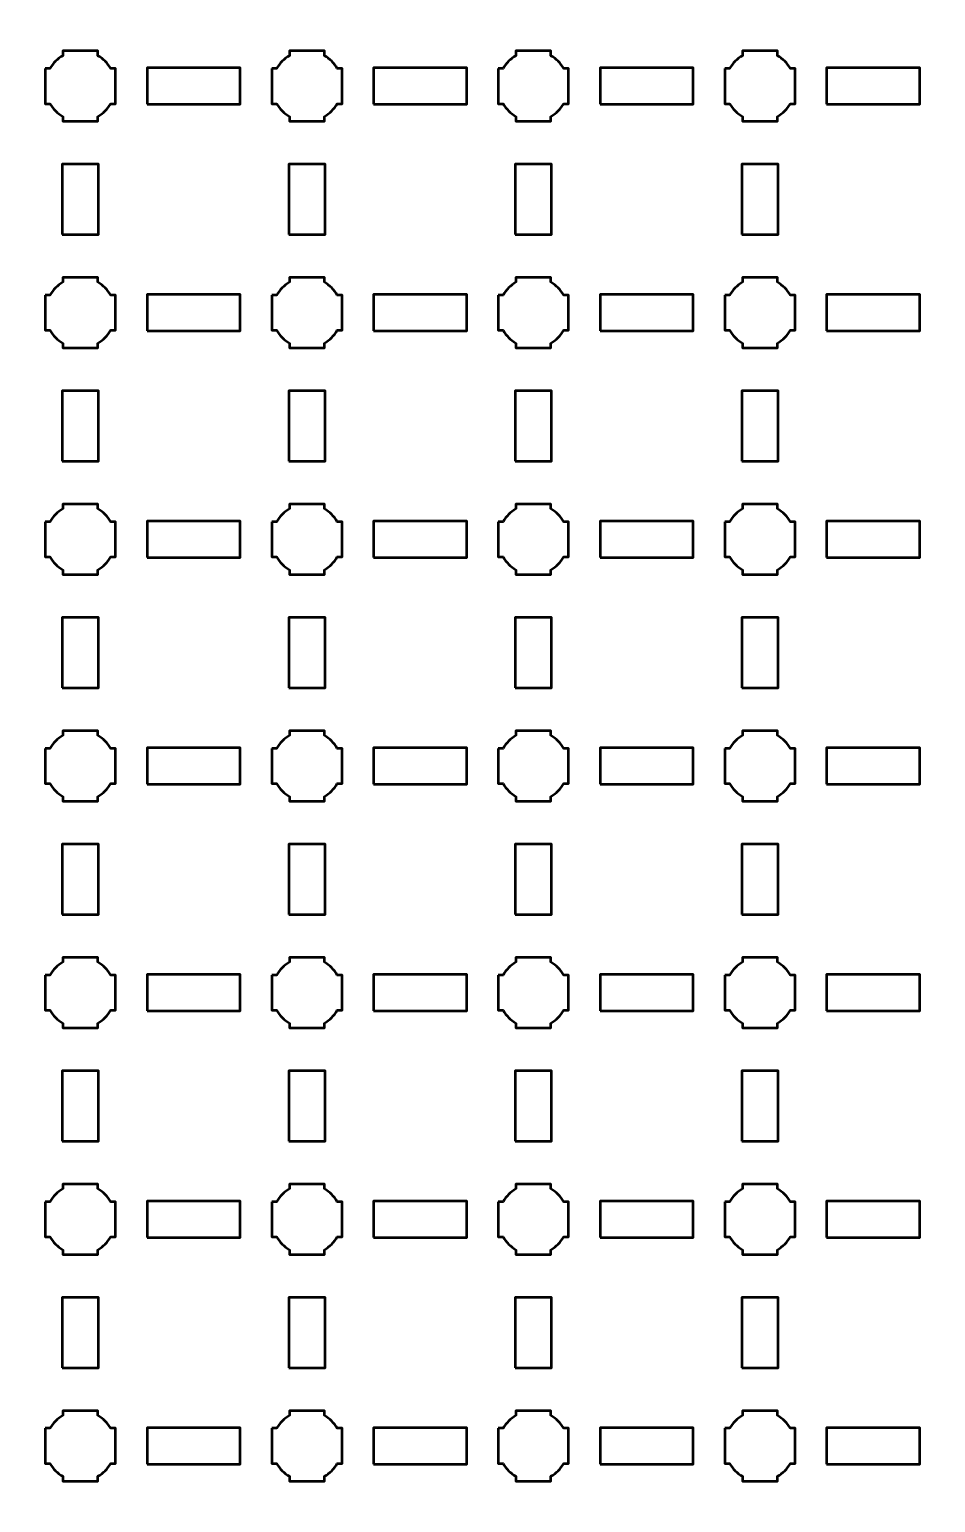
# Model space of a CAD drawing. Header units: centimetres. Extents: x -40.1 to 19.1, y -39.5 to 9.8.
# Drawn here: x -3.95 to 4.05, y -15.35 to -2.35 of the extents above; entities that cross this region are included whole.
import ezdxf

# ---------------------------------------------------------------- set-up
doc = ezdxf.new("R2010")
doc.units = ezdxf.units.CM
doc.header["$MEASUREMENT"] = 0
doc.layers.add('Layer 1', color=7, linetype='Continuous')

msp = doc.modelspace()

# ---------------------------------------------------------------- linework, layer by layer
at = {"layer": 'Layer 1', "color": 250, "lineweight": 53}
for points in [[(-2.91094, -3.01), (-2.08906, -3.01), (-2.08906, -2.69), (-2.91094, -2.69), (-2.91094, -3.01)], [(-0.91094, -3.01), (-0.08906, -3.01), (-0.08906, -2.69), (-0.91094, -2.69), (-0.91094, -3.01)], [(1.08906, -3.01), (1.91094, -3.01), (1.91094, -2.69), (1.08906, -2.69), (1.08906, -3.01)], [(3.08906, -3.01), (3.91094, -3.01), (3.91094, -2.69), (3.08906, -2.69), (3.08906, -3.01)], [(-3.66, -4.16), (-3.34, -4.16), (-3.34, -3.54), (-3.66, -3.54), (-3.66, -4.16)], [(-1.66, -4.16), (-1.34, -4.16), (-1.34, -3.54), (-1.66, -3.54), (-1.66, -4.16)], [(0.34, -4.16), (0.66, -4.16), (0.66, -3.54), (0.34, -3.54), (0.34, -4.16)], [(2.34, -4.16), (2.66, -4.16), (2.66, -3.54), (2.34, -3.54), (2.34, -4.16)], [(-2.91094, -5.01), (-2.08906, -5.01), (-2.08906, -4.69), (-2.91094, -4.69), (-2.91094, -5.01)], [(-0.91094, -5.01), (-0.08906, -5.01), (-0.08906, -4.69), (-0.91094, -4.69), (-0.91094, -5.01)], [(1.08906, -5.01), (1.91094, -5.01), (1.91094, -4.69), (1.08906, -4.69), (1.08906, -5.01)], [(3.08906, -5.01), (3.91094, -5.01), (3.91094, -4.69), (3.08906, -4.69), (3.08906, -5.01)], [(-3.66, -6.16), (-3.34, -6.16), (-3.34, -5.54), (-3.66, -5.54), (-3.66, -6.16)], [(-1.66, -6.16), (-1.34, -6.16), (-1.34, -5.54), (-1.66, -5.54), (-1.66, -6.16)], [(0.34, -6.16), (0.66, -6.16), (0.66, -5.54), (0.34, -5.54), (0.34, -6.16)], [(2.34, -6.16), (2.66, -6.16), (2.66, -5.54), (2.34, -5.54), (2.34, -6.16)], [(-2.91094, -7.01), (-2.08906, -7.01), (-2.08906, -6.69), (-2.91094, -6.69), (-2.91094, -7.01)], [(-0.91094, -7.01), (-0.08906, -7.01), (-0.08906, -6.69), (-0.91094, -6.69), (-0.91094, -7.01)], [(1.08906, -7.01), (1.91094, -7.01), (1.91094, -6.69), (1.08906, -6.69), (1.08906, -7.01)], [(3.08906, -7.01), (3.91094, -7.01), (3.91094, -6.69), (3.08906, -6.69), (3.08906, -7.01)], [(-3.66, -8.16), (-3.34, -8.16), (-3.34, -7.54), (-3.66, -7.54), (-3.66, -8.16)], [(-1.66, -8.16), (-1.34, -8.16), (-1.34, -7.54), (-1.66, -7.54), (-1.66, -8.16)], [(0.34, -8.16), (0.66, -8.16), (0.66, -7.54), (0.34, -7.54), (0.34, -8.16)], [(2.34, -8.16), (2.66, -8.16), (2.66, -7.54), (2.34, -7.54), (2.34, -8.16)], [(-2.91094, -9.01), (-2.08906, -9.01), (-2.08906, -8.69), (-2.91094, -8.69), (-2.91094, -9.01)], [(-0.91094, -9.01), (-0.08906, -9.01), (-0.08906, -8.69), (-0.91094, -8.69), (-0.91094, -9.01)], [(1.08906, -9.01), (1.91094, -9.01), (1.91094, -8.69), (1.08906, -8.69), (1.08906, -9.01)], [(3.08906, -9.01), (3.91094, -9.01), (3.91094, -8.69), (3.08906, -8.69), (3.08906, -9.01)], [(-3.66, -10.16), (-3.34, -10.16), (-3.34, -9.54), (-3.66, -9.54), (-3.66, -10.16)], [(-1.66, -10.16), (-1.34, -10.16), (-1.34, -9.54), (-1.66, -9.54), (-1.66, -10.16)], [(0.34, -10.16), (0.66, -10.16), (0.66, -9.54), (0.34, -9.54), (0.34, -10.16)], [(2.34, -10.16), (2.66, -10.16), (2.66, -9.54), (2.34, -9.54), (2.34, -10.16)], [(-2.91094, -11.01), (-2.08906, -11.01), (-2.08906, -10.69), (-2.91094, -10.69), (-2.91094, -11.01)], [(-0.91094, -11.01), (-0.08906, -11.01), (-0.08906, -10.69), (-0.91094, -10.69), (-0.91094, -11.01)], [(1.08906, -11.01), (1.91094, -11.01), (1.91094, -10.69), (1.08906, -10.69), (1.08906, -11.01)], [(3.08906, -11.01), (3.91094, -11.01), (3.91094, -10.69), (3.08906, -10.69), (3.08906, -11.01)], [(-3.66, -12.16), (-3.34, -12.16), (-3.34, -11.54), (-3.66, -11.54), (-3.66, -12.16)], [(-1.66, -12.16), (-1.34, -12.16), (-1.34, -11.54), (-1.66, -11.54), (-1.66, -12.16)], [(0.34, -12.16), (0.66, -12.16), (0.66, -11.54), (0.34, -11.54), (0.34, -12.16)], [(2.34, -12.16), (2.66, -12.16), (2.66, -11.54), (2.34, -11.54), (2.34, -12.16)], [(-2.91094, -13.01), (-2.08906, -13.01), (-2.08906, -12.69), (-2.91094, -12.69), (-2.91094, -13.01)], [(-0.91094, -13.01), (-0.08906, -13.01), (-0.08906, -12.69), (-0.91094, -12.69), (-0.91094, -13.01)], [(1.08906, -13.01), (1.91094, -13.01), (1.91094, -12.69), (1.08906, -12.69), (1.08906, -13.01)], [(3.08906, -13.01), (3.91094, -13.01), (3.91094, -12.69), (3.08906, -12.69), (3.08906, -13.01)], [(-3.66, -14.16), (-3.34, -14.16), (-3.34, -13.54), (-3.66, -13.54), (-3.66, -14.16)], [(-1.66, -14.16), (-1.34, -14.16), (-1.34, -13.54), (-1.66, -13.54), (-1.66, -14.16)], [(0.34, -14.16), (0.66, -14.16), (0.66, -13.54), (0.34, -13.54), (0.34, -14.16)], [(2.34, -14.16), (2.66, -14.16), (2.66, -13.54), (2.34, -13.54), (2.34, -14.16)], [(-2.91094, -15.01), (-2.08906, -15.01), (-2.08906, -14.69), (-2.91094, -14.69), (-2.91094, -15.01)], [(-0.91094, -15.01), (-0.08906, -15.01), (-0.08906, -14.69), (-0.91094, -14.69), (-0.91094, -15.01)], [(1.08906, -15.01), (1.91094, -15.01), (1.91094, -14.69), (1.08906, -14.69), (1.08906, -15.01)], [(3.08906, -15.01), (3.91094, -15.01), (3.91094, -14.69), (3.08906, -14.69), (3.08906, -15.01)]]:
    msp.add_lwpolyline(points, close=True, dxfattribs=at)
msp.add_open_spline([(-40.15, -39), (-40.15, -39), (-40.15, 9.3), (-40.15, 9.3), (-40.15, 9.3), (-40.15, 9.57609), (-39.92609, 9.8), (-39.65, 9.8), (-39.65, 9.8), (-39.65, 9.8), (18.65, 9.8), (18.65, 9.8), (18.65, 9.8), (18.92609, 9.8), (19.15, 9.57609), (19.15, 9.3), (19.15, 9.3), (19.15, 9.3), (19.15, -39), (19.15, -39), (19.15, -39), (19.15, -39.27609), (18.92609, -39.5), (18.65, -39.5), (18.65, -39.5), (18.65, -39.5), (-39.65, -39.5), (-39.65, -39.5), (-39.65, -39.5), (-39.92609, -39.5), (-40.15, -39.27609), (-40.15, -39)], degree=3, knots=[0, 0, 0, 0, 0.125, 0.125, 0.125, 0.125, 0.25, 0.25, 0.25, 0.25, 0.375, 0.375, 0.375, 0.375, 0.5, 0.5, 0.5, 0.5, 0.625, 0.625, 0.625, 0.625, 0.75, 0.75, 0.75, 0.75, 0.875, 0.875, 0.875, 0.875, 1, 1, 1, 1], dxfattribs=at)
at = {"layer": 'Layer 1', "lineweight": 53}
for points in [[(-3.81, -2.695), (-3.81, -2.695), (-3.76851, -2.695), (-3.76851, -2.695), (-3.76851, -2.695), (-3.74128, -2.64795), (-3.70205, -2.60872), (-3.655, -2.58149), (-3.655, -2.58149), (-3.655, -2.58149), (-3.655, -2.54), (-3.655, -2.54), (-3.655, -2.54), (-3.655, -2.54), (-3.5, -2.54), (-3.5, -2.54), (-3.5, -2.54), (-3.5, -2.54), (-3.345, -2.54), (-3.345, -2.54), (-3.345, -2.54), (-3.345, -2.54), (-3.345, -2.58149), (-3.345, -2.58149), (-3.345, -2.58149), (-3.29795, -2.60872), (-3.25872, -2.64795), (-3.23149, -2.695), (-3.23149, -2.695), (-3.23149, -2.695), (-3.19, -2.695), (-3.19, -2.695), (-3.19, -2.695), (-3.19, -2.695), (-3.19, -2.85), (-3.19, -2.85), (-3.19, -2.85), (-3.19, -2.85), (-3.19, -3.005), (-3.19, -3.005), (-3.19, -3.005), (-3.19, -3.005), (-3.23149, -3.005), (-3.23149, -3.005), (-3.23149, -3.005), (-3.25872, -3.05205), (-3.29795, -3.09128), (-3.345, -3.11851), (-3.345, -3.11851), (-3.345, -3.11851), (-3.345, -3.16), (-3.345, -3.16), (-3.345, -3.16), (-3.345, -3.16), (-3.5, -3.16), (-3.5, -3.16), (-3.5, -3.16), (-3.5, -3.16), (-3.655, -3.16), (-3.655, -3.16), (-3.655, -3.16), (-3.655, -3.16), (-3.655, -3.11851), (-3.655, -3.11851), (-3.655, -3.11851), (-3.70205, -3.09128), (-3.74128, -3.05205), (-3.76851, -3.005), (-3.76851, -3.005), (-3.76851, -3.005), (-3.81, -3.005), (-3.81, -3.005), (-3.81, -3.005), (-3.81, -3.005), (-3.81, -2.85), (-3.81, -2.85), (-3.81, -2.85), (-3.81, -2.85), (-3.81, -2.695), (-3.81, -2.695)], [(-1.81, -2.695), (-1.81, -2.695), (-1.76851, -2.695), (-1.76851, -2.695), (-1.76851, -2.695), (-1.74128, -2.64795), (-1.70205, -2.60872), (-1.655, -2.58149), (-1.655, -2.58149), (-1.655, -2.58149), (-1.655, -2.54), (-1.655, -2.54), (-1.655, -2.54), (-1.655, -2.54), (-1.5, -2.54), (-1.5, -2.54), (-1.5, -2.54), (-1.5, -2.54), (-1.345, -2.54), (-1.345, -2.54), (-1.345, -2.54), (-1.345, -2.54), (-1.345, -2.58149), (-1.345, -2.58149), (-1.345, -2.58149), (-1.29795, -2.60872), (-1.25872, -2.64795), (-1.23149, -2.695), (-1.23149, -2.695), (-1.23149, -2.695), (-1.19, -2.695), (-1.19, -2.695), (-1.19, -2.695), (-1.19, -2.695), (-1.19, -2.85), (-1.19, -2.85), (-1.19, -2.85), (-1.19, -2.85), (-1.19, -3.005), (-1.19, -3.005), (-1.19, -3.005), (-1.19, -3.005), (-1.23149, -3.005), (-1.23149, -3.005), (-1.23149, -3.005), (-1.25872, -3.05205), (-1.29795, -3.09128), (-1.345, -3.11851), (-1.345, -3.11851), (-1.345, -3.11851), (-1.345, -3.16), (-1.345, -3.16), (-1.345, -3.16), (-1.345, -3.16), (-1.5, -3.16), (-1.5, -3.16), (-1.5, -3.16), (-1.5, -3.16), (-1.655, -3.16), (-1.655, -3.16), (-1.655, -3.16), (-1.655, -3.16), (-1.655, -3.11851), (-1.655, -3.11851), (-1.655, -3.11851), (-1.70205, -3.09128), (-1.74128, -3.05205), (-1.76851, -3.005), (-1.76851, -3.005), (-1.76851, -3.005), (-1.81, -3.005), (-1.81, -3.005), (-1.81, -3.005), (-1.81, -3.005), (-1.81, -2.85), (-1.81, -2.85), (-1.81, -2.85), (-1.81, -2.85), (-1.81, -2.695), (-1.81, -2.695)], [(0.19, -2.695), (0.19, -2.695), (0.23149, -2.695), (0.23149, -2.695), (0.23149, -2.695), (0.25872, -2.64795), (0.29795, -2.60872), (0.345, -2.58149), (0.345, -2.58149), (0.345, -2.58149), (0.345, -2.54), (0.345, -2.54), (0.345, -2.54), (0.345, -2.54), (0.5, -2.54), (0.5, -2.54), (0.5, -2.54), (0.5, -2.54), (0.655, -2.54), (0.655, -2.54), (0.655, -2.54), (0.655, -2.54), (0.655, -2.58149), (0.655, -2.58149), (0.655, -2.58149), (0.70205, -2.60872), (0.74128, -2.64795), (0.76851, -2.695), (0.76851, -2.695), (0.76851, -2.695), (0.81, -2.695), (0.81, -2.695), (0.81, -2.695), (0.81, -2.695), (0.81, -2.85), (0.81, -2.85), (0.81, -2.85), (0.81, -2.85), (0.81, -3.005), (0.81, -3.005), (0.81, -3.005), (0.81, -3.005), (0.76851, -3.005), (0.76851, -3.005), (0.76851, -3.005), (0.74128, -3.05205), (0.70205, -3.09128), (0.655, -3.11851), (0.655, -3.11851), (0.655, -3.11851), (0.655, -3.16), (0.655, -3.16), (0.655, -3.16), (0.655, -3.16), (0.5, -3.16), (0.5, -3.16), (0.5, -3.16), (0.5, -3.16), (0.345, -3.16), (0.345, -3.16), (0.345, -3.16), (0.345, -3.16), (0.345, -3.11851), (0.345, -3.11851), (0.345, -3.11851), (0.29795, -3.09128), (0.25872, -3.05205), (0.23149, -3.005), (0.23149, -3.005), (0.23149, -3.005), (0.19, -3.005), (0.19, -3.005), (0.19, -3.005), (0.19, -3.005), (0.19, -2.85), (0.19, -2.85), (0.19, -2.85), (0.19, -2.85), (0.19, -2.695), (0.19, -2.695)], [(2.19, -2.695), (2.19, -2.695), (2.23149, -2.695), (2.23149, -2.695), (2.23149, -2.695), (2.25872, -2.64795), (2.29795, -2.60872), (2.345, -2.58149), (2.345, -2.58149), (2.345, -2.58149), (2.345, -2.54), (2.345, -2.54), (2.345, -2.54), (2.345, -2.54), (2.5, -2.54), (2.5, -2.54), (2.5, -2.54), (2.5, -2.54), (2.655, -2.54), (2.655, -2.54), (2.655, -2.54), (2.655, -2.54), (2.655, -2.58149), (2.655, -2.58149), (2.655, -2.58149), (2.70205, -2.60872), (2.74128, -2.64795), (2.76851, -2.695), (2.76851, -2.695), (2.76851, -2.695), (2.81, -2.695), (2.81, -2.695), (2.81, -2.695), (2.81, -2.695), (2.81, -2.85), (2.81, -2.85), (2.81, -2.85), (2.81, -2.85), (2.81, -3.005), (2.81, -3.005), (2.81, -3.005), (2.81, -3.005), (2.76851, -3.005), (2.76851, -3.005), (2.76851, -3.005), (2.74128, -3.05205), (2.70205, -3.09128), (2.655, -3.11851), (2.655, -3.11851), (2.655, -3.11851), (2.655, -3.16), (2.655, -3.16), (2.655, -3.16), (2.655, -3.16), (2.5, -3.16), (2.5, -3.16), (2.5, -3.16), (2.5, -3.16), (2.345, -3.16), (2.345, -3.16), (2.345, -3.16), (2.345, -3.16), (2.345, -3.11851), (2.345, -3.11851), (2.345, -3.11851), (2.29795, -3.09128), (2.25872, -3.05205), (2.23149, -3.005), (2.23149, -3.005), (2.23149, -3.005), (2.19, -3.005), (2.19, -3.005), (2.19, -3.005), (2.19, -3.005), (2.19, -2.85), (2.19, -2.85), (2.19, -2.85), (2.19, -2.85), (2.19, -2.695), (2.19, -2.695)], [(-3.81, -4.695), (-3.81, -4.695), (-3.76851, -4.695), (-3.76851, -4.695), (-3.76851, -4.695), (-3.74128, -4.64795), (-3.70205, -4.60872), (-3.655, -4.58149), (-3.655, -4.58149), (-3.655, -4.58149), (-3.655, -4.54), (-3.655, -4.54), (-3.655, -4.54), (-3.655, -4.54), (-3.5, -4.54), (-3.5, -4.54), (-3.5, -4.54), (-3.5, -4.54), (-3.345, -4.54), (-3.345, -4.54), (-3.345, -4.54), (-3.345, -4.54), (-3.345, -4.58149), (-3.345, -4.58149), (-3.345, -4.58149), (-3.29795, -4.60872), (-3.25872, -4.64795), (-3.23149, -4.695), (-3.23149, -4.695), (-3.23149, -4.695), (-3.19, -4.695), (-3.19, -4.695), (-3.19, -4.695), (-3.19, -4.695), (-3.19, -4.85), (-3.19, -4.85), (-3.19, -4.85), (-3.19, -4.85), (-3.19, -5.005), (-3.19, -5.005), (-3.19, -5.005), (-3.19, -5.005), (-3.23149, -5.005), (-3.23149, -5.005), (-3.23149, -5.005), (-3.25872, -5.05205), (-3.29795, -5.09128), (-3.345, -5.11851), (-3.345, -5.11851), (-3.345, -5.11851), (-3.345, -5.16), (-3.345, -5.16), (-3.345, -5.16), (-3.345, -5.16), (-3.5, -5.16), (-3.5, -5.16), (-3.5, -5.16), (-3.5, -5.16), (-3.655, -5.16), (-3.655, -5.16), (-3.655, -5.16), (-3.655, -5.16), (-3.655, -5.11851), (-3.655, -5.11851), (-3.655, -5.11851), (-3.70205, -5.09128), (-3.74128, -5.05205), (-3.76851, -5.005), (-3.76851, -5.005), (-3.76851, -5.005), (-3.81, -5.005), (-3.81, -5.005), (-3.81, -5.005), (-3.81, -5.005), (-3.81, -4.85), (-3.81, -4.85), (-3.81, -4.85), (-3.81, -4.85), (-3.81, -4.695), (-3.81, -4.695)], [(-1.81, -4.695), (-1.81, -4.695), (-1.76851, -4.695), (-1.76851, -4.695), (-1.76851, -4.695), (-1.74128, -4.64795), (-1.70205, -4.60872), (-1.655, -4.58149), (-1.655, -4.58149), (-1.655, -4.58149), (-1.655, -4.54), (-1.655, -4.54), (-1.655, -4.54), (-1.655, -4.54), (-1.5, -4.54), (-1.5, -4.54), (-1.5, -4.54), (-1.5, -4.54), (-1.345, -4.54), (-1.345, -4.54), (-1.345, -4.54), (-1.345, -4.54), (-1.345, -4.58149), (-1.345, -4.58149), (-1.345, -4.58149), (-1.29795, -4.60872), (-1.25872, -4.64795), (-1.23149, -4.695), (-1.23149, -4.695), (-1.23149, -4.695), (-1.19, -4.695), (-1.19, -4.695), (-1.19, -4.695), (-1.19, -4.695), (-1.19, -4.85), (-1.19, -4.85), (-1.19, -4.85), (-1.19, -4.85), (-1.19, -5.005), (-1.19, -5.005), (-1.19, -5.005), (-1.19, -5.005), (-1.23149, -5.005), (-1.23149, -5.005), (-1.23149, -5.005), (-1.25872, -5.05205), (-1.29795, -5.09128), (-1.345, -5.11851), (-1.345, -5.11851), (-1.345, -5.11851), (-1.345, -5.16), (-1.345, -5.16), (-1.345, -5.16), (-1.345, -5.16), (-1.5, -5.16), (-1.5, -5.16), (-1.5, -5.16), (-1.5, -5.16), (-1.655, -5.16), (-1.655, -5.16), (-1.655, -5.16), (-1.655, -5.16), (-1.655, -5.11851), (-1.655, -5.11851), (-1.655, -5.11851), (-1.70205, -5.09128), (-1.74128, -5.05205), (-1.76851, -5.005), (-1.76851, -5.005), (-1.76851, -5.005), (-1.81, -5.005), (-1.81, -5.005), (-1.81, -5.005), (-1.81, -5.005), (-1.81, -4.85), (-1.81, -4.85), (-1.81, -4.85), (-1.81, -4.85), (-1.81, -4.695), (-1.81, -4.695)], [(0.19, -4.695), (0.19, -4.695), (0.23149, -4.695), (0.23149, -4.695), (0.23149, -4.695), (0.25872, -4.64795), (0.29795, -4.60872), (0.345, -4.58149), (0.345, -4.58149), (0.345, -4.58149), (0.345, -4.54), (0.345, -4.54), (0.345, -4.54), (0.345, -4.54), (0.5, -4.54), (0.5, -4.54), (0.5, -4.54), (0.5, -4.54), (0.655, -4.54), (0.655, -4.54), (0.655, -4.54), (0.655, -4.54), (0.655, -4.58149), (0.655, -4.58149), (0.655, -4.58149), (0.70205, -4.60872), (0.74128, -4.64795), (0.76851, -4.695), (0.76851, -4.695), (0.76851, -4.695), (0.81, -4.695), (0.81, -4.695), (0.81, -4.695), (0.81, -4.695), (0.81, -4.85), (0.81, -4.85), (0.81, -4.85), (0.81, -4.85), (0.81, -5.005), (0.81, -5.005), (0.81, -5.005), (0.81, -5.005), (0.76851, -5.005), (0.76851, -5.005), (0.76851, -5.005), (0.74128, -5.05205), (0.70205, -5.09128), (0.655, -5.11851), (0.655, -5.11851), (0.655, -5.11851), (0.655, -5.16), (0.655, -5.16), (0.655, -5.16), (0.655, -5.16), (0.5, -5.16), (0.5, -5.16), (0.5, -5.16), (0.5, -5.16), (0.345, -5.16), (0.345, -5.16), (0.345, -5.16), (0.345, -5.16), (0.345, -5.11851), (0.345, -5.11851), (0.345, -5.11851), (0.29795, -5.09128), (0.25872, -5.05205), (0.23149, -5.005), (0.23149, -5.005), (0.23149, -5.005), (0.19, -5.005), (0.19, -5.005), (0.19, -5.005), (0.19, -5.005), (0.19, -4.85), (0.19, -4.85), (0.19, -4.85), (0.19, -4.85), (0.19, -4.695), (0.19, -4.695)], [(2.19, -4.695), (2.19, -4.695), (2.23149, -4.695), (2.23149, -4.695), (2.23149, -4.695), (2.25872, -4.64795), (2.29795, -4.60872), (2.345, -4.58149), (2.345, -4.58149), (2.345, -4.58149), (2.345, -4.54), (2.345, -4.54), (2.345, -4.54), (2.345, -4.54), (2.5, -4.54), (2.5, -4.54), (2.5, -4.54), (2.5, -4.54), (2.655, -4.54), (2.655, -4.54), (2.655, -4.54), (2.655, -4.54), (2.655, -4.58149), (2.655, -4.58149), (2.655, -4.58149), (2.70205, -4.60872), (2.74128, -4.64795), (2.76851, -4.695), (2.76851, -4.695), (2.76851, -4.695), (2.81, -4.695), (2.81, -4.695), (2.81, -4.695), (2.81, -4.695), (2.81, -4.85), (2.81, -4.85), (2.81, -4.85), (2.81, -4.85), (2.81, -5.005), (2.81, -5.005), (2.81, -5.005), (2.81, -5.005), (2.76851, -5.005), (2.76851, -5.005), (2.76851, -5.005), (2.74128, -5.05205), (2.70205, -5.09128), (2.655, -5.11851), (2.655, -5.11851), (2.655, -5.11851), (2.655, -5.16), (2.655, -5.16), (2.655, -5.16), (2.655, -5.16), (2.5, -5.16), (2.5, -5.16), (2.5, -5.16), (2.5, -5.16), (2.345, -5.16), (2.345, -5.16), (2.345, -5.16), (2.345, -5.16), (2.345, -5.11851), (2.345, -5.11851), (2.345, -5.11851), (2.29795, -5.09128), (2.25872, -5.05205), (2.23149, -5.005), (2.23149, -5.005), (2.23149, -5.005), (2.19, -5.005), (2.19, -5.005), (2.19, -5.005), (2.19, -5.005), (2.19, -4.85), (2.19, -4.85), (2.19, -4.85), (2.19, -4.85), (2.19, -4.695), (2.19, -4.695)], [(-3.81, -6.695), (-3.81, -6.695), (-3.76851, -6.695), (-3.76851, -6.695), (-3.76851, -6.695), (-3.74128, -6.64795), (-3.70205, -6.60872), (-3.655, -6.58149), (-3.655, -6.58149), (-3.655, -6.58149), (-3.655, -6.54), (-3.655, -6.54), (-3.655, -6.54), (-3.655, -6.54), (-3.5, -6.54), (-3.5, -6.54), (-3.5, -6.54), (-3.5, -6.54), (-3.345, -6.54), (-3.345, -6.54), (-3.345, -6.54), (-3.345, -6.54), (-3.345, -6.58149), (-3.345, -6.58149), (-3.345, -6.58149), (-3.29795, -6.60872), (-3.25872, -6.64795), (-3.23149, -6.695), (-3.23149, -6.695), (-3.23149, -6.695), (-3.19, -6.695), (-3.19, -6.695), (-3.19, -6.695), (-3.19, -6.695), (-3.19, -6.85), (-3.19, -6.85), (-3.19, -6.85), (-3.19, -6.85), (-3.19, -7.005), (-3.19, -7.005), (-3.19, -7.005), (-3.19, -7.005), (-3.23149, -7.005), (-3.23149, -7.005), (-3.23149, -7.005), (-3.25872, -7.05205), (-3.29795, -7.09128), (-3.345, -7.11851), (-3.345, -7.11851), (-3.345, -7.11851), (-3.345, -7.16), (-3.345, -7.16), (-3.345, -7.16), (-3.345, -7.16), (-3.5, -7.16), (-3.5, -7.16), (-3.5, -7.16), (-3.5, -7.16), (-3.655, -7.16), (-3.655, -7.16), (-3.655, -7.16), (-3.655, -7.16), (-3.655, -7.11851), (-3.655, -7.11851), (-3.655, -7.11851), (-3.70205, -7.09128), (-3.74128, -7.05205), (-3.76851, -7.005), (-3.76851, -7.005), (-3.76851, -7.005), (-3.81, -7.005), (-3.81, -7.005), (-3.81, -7.005), (-3.81, -7.005), (-3.81, -6.85), (-3.81, -6.85), (-3.81, -6.85), (-3.81, -6.85), (-3.81, -6.695), (-3.81, -6.695)], [(-1.81, -6.695), (-1.81, -6.695), (-1.76851, -6.695), (-1.76851, -6.695), (-1.76851, -6.695), (-1.74128, -6.64795), (-1.70205, -6.60872), (-1.655, -6.58149), (-1.655, -6.58149), (-1.655, -6.58149), (-1.655, -6.54), (-1.655, -6.54), (-1.655, -6.54), (-1.655, -6.54), (-1.5, -6.54), (-1.5, -6.54), (-1.5, -6.54), (-1.5, -6.54), (-1.345, -6.54), (-1.345, -6.54), (-1.345, -6.54), (-1.345, -6.54), (-1.345, -6.58149), (-1.345, -6.58149), (-1.345, -6.58149), (-1.29795, -6.60872), (-1.25872, -6.64795), (-1.23149, -6.695), (-1.23149, -6.695), (-1.23149, -6.695), (-1.19, -6.695), (-1.19, -6.695), (-1.19, -6.695), (-1.19, -6.695), (-1.19, -6.85), (-1.19, -6.85), (-1.19, -6.85), (-1.19, -6.85), (-1.19, -7.005), (-1.19, -7.005), (-1.19, -7.005), (-1.19, -7.005), (-1.23149, -7.005), (-1.23149, -7.005), (-1.23149, -7.005), (-1.25872, -7.05205), (-1.29795, -7.09128), (-1.345, -7.11851), (-1.345, -7.11851), (-1.345, -7.11851), (-1.345, -7.16), (-1.345, -7.16), (-1.345, -7.16), (-1.345, -7.16), (-1.5, -7.16), (-1.5, -7.16), (-1.5, -7.16), (-1.5, -7.16), (-1.655, -7.16), (-1.655, -7.16), (-1.655, -7.16), (-1.655, -7.16), (-1.655, -7.11851), (-1.655, -7.11851), (-1.655, -7.11851), (-1.70205, -7.09128), (-1.74128, -7.05205), (-1.76851, -7.005), (-1.76851, -7.005), (-1.76851, -7.005), (-1.81, -7.005), (-1.81, -7.005), (-1.81, -7.005), (-1.81, -7.005), (-1.81, -6.85), (-1.81, -6.85), (-1.81, -6.85), (-1.81, -6.85), (-1.81, -6.695), (-1.81, -6.695)], [(0.19, -6.695), (0.19, -6.695), (0.23149, -6.695), (0.23149, -6.695), (0.23149, -6.695), (0.25872, -6.64795), (0.29795, -6.60872), (0.345, -6.58149), (0.345, -6.58149), (0.345, -6.58149), (0.345, -6.54), (0.345, -6.54), (0.345, -6.54), (0.345, -6.54), (0.5, -6.54), (0.5, -6.54), (0.5, -6.54), (0.5, -6.54), (0.655, -6.54), (0.655, -6.54), (0.655, -6.54), (0.655, -6.54), (0.655, -6.58149), (0.655, -6.58149), (0.655, -6.58149), (0.70205, -6.60872), (0.74128, -6.64795), (0.76851, -6.695), (0.76851, -6.695), (0.76851, -6.695), (0.81, -6.695), (0.81, -6.695), (0.81, -6.695), (0.81, -6.695), (0.81, -6.85), (0.81, -6.85), (0.81, -6.85), (0.81, -6.85), (0.81, -7.005), (0.81, -7.005), (0.81, -7.005), (0.81, -7.005), (0.76851, -7.005), (0.76851, -7.005), (0.76851, -7.005), (0.74128, -7.05205), (0.70205, -7.09128), (0.655, -7.11851), (0.655, -7.11851), (0.655, -7.11851), (0.655, -7.16), (0.655, -7.16), (0.655, -7.16), (0.655, -7.16), (0.5, -7.16), (0.5, -7.16), (0.5, -7.16), (0.5, -7.16), (0.345, -7.16), (0.345, -7.16), (0.345, -7.16), (0.345, -7.16), (0.345, -7.11851), (0.345, -7.11851), (0.345, -7.11851), (0.29795, -7.09128), (0.25872, -7.05205), (0.23149, -7.005), (0.23149, -7.005), (0.23149, -7.005), (0.19, -7.005), (0.19, -7.005), (0.19, -7.005), (0.19, -7.005), (0.19, -6.85), (0.19, -6.85), (0.19, -6.85), (0.19, -6.85), (0.19, -6.695), (0.19, -6.695)], [(2.19, -6.695), (2.19, -6.695), (2.23149, -6.695), (2.23149, -6.695), (2.23149, -6.695), (2.25872, -6.64795), (2.29795, -6.60872), (2.345, -6.58149), (2.345, -6.58149), (2.345, -6.58149), (2.345, -6.54), (2.345, -6.54), (2.345, -6.54), (2.345, -6.54), (2.5, -6.54), (2.5, -6.54), (2.5, -6.54), (2.5, -6.54), (2.655, -6.54), (2.655, -6.54), (2.655, -6.54), (2.655, -6.54), (2.655, -6.58149), (2.655, -6.58149), (2.655, -6.58149), (2.70205, -6.60872), (2.74128, -6.64795), (2.76851, -6.695), (2.76851, -6.695), (2.76851, -6.695), (2.81, -6.695), (2.81, -6.695), (2.81, -6.695), (2.81, -6.695), (2.81, -6.85), (2.81, -6.85), (2.81, -6.85), (2.81, -6.85), (2.81, -7.005), (2.81, -7.005), (2.81, -7.005), (2.81, -7.005), (2.76851, -7.005), (2.76851, -7.005), (2.76851, -7.005), (2.74128, -7.05205), (2.70205, -7.09128), (2.655, -7.11851), (2.655, -7.11851), (2.655, -7.11851), (2.655, -7.16), (2.655, -7.16), (2.655, -7.16), (2.655, -7.16), (2.5, -7.16), (2.5, -7.16), (2.5, -7.16), (2.5, -7.16), (2.345, -7.16), (2.345, -7.16), (2.345, -7.16), (2.345, -7.16), (2.345, -7.11851), (2.345, -7.11851), (2.345, -7.11851), (2.29795, -7.09128), (2.25872, -7.05205), (2.23149, -7.005), (2.23149, -7.005), (2.23149, -7.005), (2.19, -7.005), (2.19, -7.005), (2.19, -7.005), (2.19, -7.005), (2.19, -6.85), (2.19, -6.85), (2.19, -6.85), (2.19, -6.85), (2.19, -6.695), (2.19, -6.695)], [(-3.81, -8.695), (-3.81, -8.695), (-3.76851, -8.695), (-3.76851, -8.695), (-3.76851, -8.695), (-3.74128, -8.64795), (-3.70205, -8.60872), (-3.655, -8.58149), (-3.655, -8.58149), (-3.655, -8.58149), (-3.655, -8.54), (-3.655, -8.54), (-3.655, -8.54), (-3.655, -8.54), (-3.5, -8.54), (-3.5, -8.54), (-3.5, -8.54), (-3.5, -8.54), (-3.345, -8.54), (-3.345, -8.54), (-3.345, -8.54), (-3.345, -8.54), (-3.345, -8.58149), (-3.345, -8.58149), (-3.345, -8.58149), (-3.29795, -8.60872), (-3.25872, -8.64795), (-3.23149, -8.695), (-3.23149, -8.695), (-3.23149, -8.695), (-3.19, -8.695), (-3.19, -8.695), (-3.19, -8.695), (-3.19, -8.695), (-3.19, -8.85), (-3.19, -8.85), (-3.19, -8.85), (-3.19, -8.85), (-3.19, -9.005), (-3.19, -9.005), (-3.19, -9.005), (-3.19, -9.005), (-3.23149, -9.005), (-3.23149, -9.005), (-3.23149, -9.005), (-3.25872, -9.05205), (-3.29795, -9.09128), (-3.345, -9.11851), (-3.345, -9.11851), (-3.345, -9.11851), (-3.345, -9.16), (-3.345, -9.16), (-3.345, -9.16), (-3.345, -9.16), (-3.5, -9.16), (-3.5, -9.16), (-3.5, -9.16), (-3.5, -9.16), (-3.655, -9.16), (-3.655, -9.16), (-3.655, -9.16), (-3.655, -9.16), (-3.655, -9.11851), (-3.655, -9.11851), (-3.655, -9.11851), (-3.70205, -9.09128), (-3.74128, -9.05205), (-3.76851, -9.005), (-3.76851, -9.005), (-3.76851, -9.005), (-3.81, -9.005), (-3.81, -9.005), (-3.81, -9.005), (-3.81, -9.005), (-3.81, -8.85), (-3.81, -8.85), (-3.81, -8.85), (-3.81, -8.85), (-3.81, -8.695), (-3.81, -8.695)], [(-1.81, -8.695), (-1.81, -8.695), (-1.76851, -8.695), (-1.76851, -8.695), (-1.76851, -8.695), (-1.74128, -8.64795), (-1.70205, -8.60872), (-1.655, -8.58149), (-1.655, -8.58149), (-1.655, -8.58149), (-1.655, -8.54), (-1.655, -8.54), (-1.655, -8.54), (-1.655, -8.54), (-1.5, -8.54), (-1.5, -8.54), (-1.5, -8.54), (-1.5, -8.54), (-1.345, -8.54), (-1.345, -8.54), (-1.345, -8.54), (-1.345, -8.54), (-1.345, -8.58149), (-1.345, -8.58149), (-1.345, -8.58149), (-1.29795, -8.60872), (-1.25872, -8.64795), (-1.23149, -8.695), (-1.23149, -8.695), (-1.23149, -8.695), (-1.19, -8.695), (-1.19, -8.695), (-1.19, -8.695), (-1.19, -8.695), (-1.19, -8.85), (-1.19, -8.85), (-1.19, -8.85), (-1.19, -8.85), (-1.19, -9.005), (-1.19, -9.005), (-1.19, -9.005), (-1.19, -9.005), (-1.23149, -9.005), (-1.23149, -9.005), (-1.23149, -9.005), (-1.25872, -9.05205), (-1.29795, -9.09128), (-1.345, -9.11851), (-1.345, -9.11851), (-1.345, -9.11851), (-1.345, -9.16), (-1.345, -9.16), (-1.345, -9.16), (-1.345, -9.16), (-1.5, -9.16), (-1.5, -9.16), (-1.5, -9.16), (-1.5, -9.16), (-1.655, -9.16), (-1.655, -9.16), (-1.655, -9.16), (-1.655, -9.16), (-1.655, -9.11851), (-1.655, -9.11851), (-1.655, -9.11851), (-1.70205, -9.09128), (-1.74128, -9.05205), (-1.76851, -9.005), (-1.76851, -9.005), (-1.76851, -9.005), (-1.81, -9.005), (-1.81, -9.005), (-1.81, -9.005), (-1.81, -9.005), (-1.81, -8.85), (-1.81, -8.85), (-1.81, -8.85), (-1.81, -8.85), (-1.81, -8.695), (-1.81, -8.695)], [(0.19, -8.695), (0.19, -8.695), (0.23149, -8.695), (0.23149, -8.695), (0.23149, -8.695), (0.25872, -8.64795), (0.29795, -8.60872), (0.345, -8.58149), (0.345, -8.58149), (0.345, -8.58149), (0.345, -8.54), (0.345, -8.54), (0.345, -8.54), (0.345, -8.54), (0.5, -8.54), (0.5, -8.54), (0.5, -8.54), (0.5, -8.54), (0.655, -8.54), (0.655, -8.54), (0.655, -8.54), (0.655, -8.54), (0.655, -8.58149), (0.655, -8.58149), (0.655, -8.58149), (0.70205, -8.60872), (0.74128, -8.64795), (0.76851, -8.695), (0.76851, -8.695), (0.76851, -8.695), (0.81, -8.695), (0.81, -8.695), (0.81, -8.695), (0.81, -8.695), (0.81, -8.85), (0.81, -8.85), (0.81, -8.85), (0.81, -8.85), (0.81, -9.005), (0.81, -9.005), (0.81, -9.005), (0.81, -9.005), (0.76851, -9.005), (0.76851, -9.005), (0.76851, -9.005), (0.74128, -9.05205), (0.70205, -9.09128), (0.655, -9.11851), (0.655, -9.11851), (0.655, -9.11851), (0.655, -9.16), (0.655, -9.16), (0.655, -9.16), (0.655, -9.16), (0.5, -9.16), (0.5, -9.16), (0.5, -9.16), (0.5, -9.16), (0.345, -9.16), (0.345, -9.16), (0.345, -9.16), (0.345, -9.16), (0.345, -9.11851), (0.345, -9.11851), (0.345, -9.11851), (0.29795, -9.09128), (0.25872, -9.05205), (0.23149, -9.005), (0.23149, -9.005), (0.23149, -9.005), (0.19, -9.005), (0.19, -9.005), (0.19, -9.005), (0.19, -9.005), (0.19, -8.85), (0.19, -8.85), (0.19, -8.85), (0.19, -8.85), (0.19, -8.695), (0.19, -8.695)], [(2.19, -8.695), (2.19, -8.695), (2.23149, -8.695), (2.23149, -8.695), (2.23149, -8.695), (2.25872, -8.64795), (2.29795, -8.60872), (2.345, -8.58149), (2.345, -8.58149), (2.345, -8.58149), (2.345, -8.54), (2.345, -8.54), (2.345, -8.54), (2.345, -8.54), (2.5, -8.54), (2.5, -8.54), (2.5, -8.54), (2.5, -8.54), (2.655, -8.54), (2.655, -8.54), (2.655, -8.54), (2.655, -8.54), (2.655, -8.58149), (2.655, -8.58149), (2.655, -8.58149), (2.70205, -8.60872), (2.74128, -8.64795), (2.76851, -8.695), (2.76851, -8.695), (2.76851, -8.695), (2.81, -8.695), (2.81, -8.695), (2.81, -8.695), (2.81, -8.695), (2.81, -8.85), (2.81, -8.85), (2.81, -8.85), (2.81, -8.85), (2.81, -9.005), (2.81, -9.005), (2.81, -9.005), (2.81, -9.005), (2.76851, -9.005), (2.76851, -9.005), (2.76851, -9.005), (2.74128, -9.05205), (2.70205, -9.09128), (2.655, -9.11851), (2.655, -9.11851), (2.655, -9.11851), (2.655, -9.16), (2.655, -9.16), (2.655, -9.16), (2.655, -9.16), (2.5, -9.16), (2.5, -9.16), (2.5, -9.16), (2.5, -9.16), (2.345, -9.16), (2.345, -9.16), (2.345, -9.16), (2.345, -9.16), (2.345, -9.11851), (2.345, -9.11851), (2.345, -9.11851), (2.29795, -9.09128), (2.25872, -9.05205), (2.23149, -9.005), (2.23149, -9.005), (2.23149, -9.005), (2.19, -9.005), (2.19, -9.005), (2.19, -9.005), (2.19, -9.005), (2.19, -8.85), (2.19, -8.85), (2.19, -8.85), (2.19, -8.85), (2.19, -8.695), (2.19, -8.695)], [(-3.81, -10.695), (-3.81, -10.695), (-3.76851, -10.695), (-3.76851, -10.695), (-3.76851, -10.695), (-3.74128, -10.64795), (-3.70205, -10.60872), (-3.655, -10.58149), (-3.655, -10.58149), (-3.655, -10.58149), (-3.655, -10.54), (-3.655, -10.54), (-3.655, -10.54), (-3.655, -10.54), (-3.5, -10.54), (-3.5, -10.54), (-3.5, -10.54), (-3.5, -10.54), (-3.345, -10.54), (-3.345, -10.54), (-3.345, -10.54), (-3.345, -10.54), (-3.345, -10.58149), (-3.345, -10.58149), (-3.345, -10.58149), (-3.29795, -10.60872), (-3.25872, -10.64795), (-3.23149, -10.695), (-3.23149, -10.695), (-3.23149, -10.695), (-3.19, -10.695), (-3.19, -10.695), (-3.19, -10.695), (-3.19, -10.695), (-3.19, -10.85), (-3.19, -10.85), (-3.19, -10.85), (-3.19, -10.85), (-3.19, -11.005), (-3.19, -11.005), (-3.19, -11.005), (-3.19, -11.005), (-3.23149, -11.005), (-3.23149, -11.005), (-3.23149, -11.005), (-3.25872, -11.05205), (-3.29795, -11.09128), (-3.345, -11.11851), (-3.345, -11.11851), (-3.345, -11.11851), (-3.345, -11.16), (-3.345, -11.16), (-3.345, -11.16), (-3.345, -11.16), (-3.5, -11.16), (-3.5, -11.16), (-3.5, -11.16), (-3.5, -11.16), (-3.655, -11.16), (-3.655, -11.16), (-3.655, -11.16), (-3.655, -11.16), (-3.655, -11.11851), (-3.655, -11.11851), (-3.655, -11.11851), (-3.70205, -11.09128), (-3.74128, -11.05205), (-3.76851, -11.005), (-3.76851, -11.005), (-3.76851, -11.005), (-3.81, -11.005), (-3.81, -11.005), (-3.81, -11.005), (-3.81, -11.005), (-3.81, -10.85), (-3.81, -10.85), (-3.81, -10.85), (-3.81, -10.85), (-3.81, -10.695), (-3.81, -10.695)], [(-1.81, -10.695), (-1.81, -10.695), (-1.76851, -10.695), (-1.76851, -10.695), (-1.76851, -10.695), (-1.74128, -10.64795), (-1.70205, -10.60872), (-1.655, -10.58149), (-1.655, -10.58149), (-1.655, -10.58149), (-1.655, -10.54), (-1.655, -10.54), (-1.655, -10.54), (-1.655, -10.54), (-1.5, -10.54), (-1.5, -10.54), (-1.5, -10.54), (-1.5, -10.54), (-1.345, -10.54), (-1.345, -10.54), (-1.345, -10.54), (-1.345, -10.54), (-1.345, -10.58149), (-1.345, -10.58149), (-1.345, -10.58149), (-1.29795, -10.60872), (-1.25872, -10.64795), (-1.23149, -10.695), (-1.23149, -10.695), (-1.23149, -10.695), (-1.19, -10.695), (-1.19, -10.695), (-1.19, -10.695), (-1.19, -10.695), (-1.19, -10.85), (-1.19, -10.85), (-1.19, -10.85), (-1.19, -10.85), (-1.19, -11.005), (-1.19, -11.005), (-1.19, -11.005), (-1.19, -11.005), (-1.23149, -11.005), (-1.23149, -11.005), (-1.23149, -11.005), (-1.25872, -11.05205), (-1.29795, -11.09128), (-1.345, -11.11851), (-1.345, -11.11851), (-1.345, -11.11851), (-1.345, -11.16), (-1.345, -11.16), (-1.345, -11.16), (-1.345, -11.16), (-1.5, -11.16), (-1.5, -11.16), (-1.5, -11.16), (-1.5, -11.16), (-1.655, -11.16), (-1.655, -11.16), (-1.655, -11.16), (-1.655, -11.16), (-1.655, -11.11851), (-1.655, -11.11851), (-1.655, -11.11851), (-1.70205, -11.09128), (-1.74128, -11.05205), (-1.76851, -11.005), (-1.76851, -11.005), (-1.76851, -11.005), (-1.81, -11.005), (-1.81, -11.005), (-1.81, -11.005), (-1.81, -11.005), (-1.81, -10.85), (-1.81, -10.85), (-1.81, -10.85), (-1.81, -10.85), (-1.81, -10.695), (-1.81, -10.695)], [(0.19, -10.695), (0.19, -10.695), (0.23149, -10.695), (0.23149, -10.695), (0.23149, -10.695), (0.25872, -10.64795), (0.29795, -10.60872), (0.345, -10.58149), (0.345, -10.58149), (0.345, -10.58149), (0.345, -10.54), (0.345, -10.54), (0.345, -10.54), (0.345, -10.54), (0.5, -10.54), (0.5, -10.54), (0.5, -10.54), (0.5, -10.54), (0.655, -10.54), (0.655, -10.54), (0.655, -10.54), (0.655, -10.54), (0.655, -10.58149), (0.655, -10.58149), (0.655, -10.58149), (0.70205, -10.60872), (0.74128, -10.64795), (0.76851, -10.695), (0.76851, -10.695), (0.76851, -10.695), (0.81, -10.695), (0.81, -10.695), (0.81, -10.695), (0.81, -10.695), (0.81, -10.85), (0.81, -10.85), (0.81, -10.85), (0.81, -10.85), (0.81, -11.005), (0.81, -11.005), (0.81, -11.005), (0.81, -11.005), (0.76851, -11.005), (0.76851, -11.005), (0.76851, -11.005), (0.74128, -11.05205), (0.70205, -11.09128), (0.655, -11.11851), (0.655, -11.11851), (0.655, -11.11851), (0.655, -11.16), (0.655, -11.16), (0.655, -11.16), (0.655, -11.16), (0.5, -11.16), (0.5, -11.16), (0.5, -11.16), (0.5, -11.16), (0.345, -11.16), (0.345, -11.16), (0.345, -11.16), (0.345, -11.16), (0.345, -11.11851), (0.345, -11.11851), (0.345, -11.11851), (0.29795, -11.09128), (0.25872, -11.05205), (0.23149, -11.005), (0.23149, -11.005), (0.23149, -11.005), (0.19, -11.005), (0.19, -11.005), (0.19, -11.005), (0.19, -11.005), (0.19, -10.85), (0.19, -10.85), (0.19, -10.85), (0.19, -10.85), (0.19, -10.695), (0.19, -10.695)], [(2.19, -10.695), (2.19, -10.695), (2.23149, -10.695), (2.23149, -10.695), (2.23149, -10.695), (2.25872, -10.64795), (2.29795, -10.60872), (2.345, -10.58149), (2.345, -10.58149), (2.345, -10.58149), (2.345, -10.54), (2.345, -10.54), (2.345, -10.54), (2.345, -10.54), (2.5, -10.54), (2.5, -10.54), (2.5, -10.54), (2.5, -10.54), (2.655, -10.54), (2.655, -10.54), (2.655, -10.54), (2.655, -10.54), (2.655, -10.58149), (2.655, -10.58149), (2.655, -10.58149), (2.70205, -10.60872), (2.74128, -10.64795), (2.76851, -10.695), (2.76851, -10.695), (2.76851, -10.695), (2.81, -10.695), (2.81, -10.695), (2.81, -10.695), (2.81, -10.695), (2.81, -10.85), (2.81, -10.85), (2.81, -10.85), (2.81, -10.85), (2.81, -11.005), (2.81, -11.005), (2.81, -11.005), (2.81, -11.005), (2.76851, -11.005), (2.76851, -11.005), (2.76851, -11.005), (2.74128, -11.05205), (2.70205, -11.09128), (2.655, -11.11851), (2.655, -11.11851), (2.655, -11.11851), (2.655, -11.16), (2.655, -11.16), (2.655, -11.16), (2.655, -11.16), (2.5, -11.16), (2.5, -11.16), (2.5, -11.16), (2.5, -11.16), (2.345, -11.16), (2.345, -11.16), (2.345, -11.16), (2.345, -11.16), (2.345, -11.11851), (2.345, -11.11851), (2.345, -11.11851), (2.29795, -11.09128), (2.25872, -11.05205), (2.23149, -11.005), (2.23149, -11.005), (2.23149, -11.005), (2.19, -11.005), (2.19, -11.005), (2.19, -11.005), (2.19, -11.005), (2.19, -10.85), (2.19, -10.85), (2.19, -10.85), (2.19, -10.85), (2.19, -10.695), (2.19, -10.695)], [(-3.81, -12.695), (-3.81, -12.695), (-3.76851, -12.695), (-3.76851, -12.695), (-3.76851, -12.695), (-3.74128, -12.64795), (-3.70205, -12.60872), (-3.655, -12.58149), (-3.655, -12.58149), (-3.655, -12.58149), (-3.655, -12.54), (-3.655, -12.54), (-3.655, -12.54), (-3.655, -12.54), (-3.5, -12.54), (-3.5, -12.54), (-3.5, -12.54), (-3.5, -12.54), (-3.345, -12.54), (-3.345, -12.54), (-3.345, -12.54), (-3.345, -12.54), (-3.345, -12.58149), (-3.345, -12.58149), (-3.345, -12.58149), (-3.29795, -12.60872), (-3.25872, -12.64795), (-3.23149, -12.695), (-3.23149, -12.695), (-3.23149, -12.695), (-3.19, -12.695), (-3.19, -12.695), (-3.19, -12.695), (-3.19, -12.695), (-3.19, -12.85), (-3.19, -12.85), (-3.19, -12.85), (-3.19, -12.85), (-3.19, -13.005), (-3.19, -13.005), (-3.19, -13.005), (-3.19, -13.005), (-3.23149, -13.005), (-3.23149, -13.005), (-3.23149, -13.005), (-3.25872, -13.05205), (-3.29795, -13.09128), (-3.345, -13.11851), (-3.345, -13.11851), (-3.345, -13.11851), (-3.345, -13.16), (-3.345, -13.16), (-3.345, -13.16), (-3.345, -13.16), (-3.5, -13.16), (-3.5, -13.16), (-3.5, -13.16), (-3.5, -13.16), (-3.655, -13.16), (-3.655, -13.16), (-3.655, -13.16), (-3.655, -13.16), (-3.655, -13.11851), (-3.655, -13.11851), (-3.655, -13.11851), (-3.70205, -13.09128), (-3.74128, -13.05205), (-3.76851, -13.005), (-3.76851, -13.005), (-3.76851, -13.005), (-3.81, -13.005), (-3.81, -13.005), (-3.81, -13.005), (-3.81, -13.005), (-3.81, -12.85), (-3.81, -12.85), (-3.81, -12.85), (-3.81, -12.85), (-3.81, -12.695), (-3.81, -12.695)], [(-1.81, -12.695), (-1.81, -12.695), (-1.76851, -12.695), (-1.76851, -12.695), (-1.76851, -12.695), (-1.74128, -12.64795), (-1.70205, -12.60872), (-1.655, -12.58149), (-1.655, -12.58149), (-1.655, -12.58149), (-1.655, -12.54), (-1.655, -12.54), (-1.655, -12.54), (-1.655, -12.54), (-1.5, -12.54), (-1.5, -12.54), (-1.5, -12.54), (-1.5, -12.54), (-1.345, -12.54), (-1.345, -12.54), (-1.345, -12.54), (-1.345, -12.54), (-1.345, -12.58149), (-1.345, -12.58149), (-1.345, -12.58149), (-1.29795, -12.60872), (-1.25872, -12.64795), (-1.23149, -12.695), (-1.23149, -12.695), (-1.23149, -12.695), (-1.19, -12.695), (-1.19, -12.695), (-1.19, -12.695), (-1.19, -12.695), (-1.19, -12.85), (-1.19, -12.85), (-1.19, -12.85), (-1.19, -12.85), (-1.19, -13.005), (-1.19, -13.005), (-1.19, -13.005), (-1.19, -13.005), (-1.23149, -13.005), (-1.23149, -13.005), (-1.23149, -13.005), (-1.25872, -13.05205), (-1.29795, -13.09128), (-1.345, -13.11851), (-1.345, -13.11851), (-1.345, -13.11851), (-1.345, -13.16), (-1.345, -13.16), (-1.345, -13.16), (-1.345, -13.16), (-1.5, -13.16), (-1.5, -13.16), (-1.5, -13.16), (-1.5, -13.16), (-1.655, -13.16), (-1.655, -13.16), (-1.655, -13.16), (-1.655, -13.16), (-1.655, -13.11851), (-1.655, -13.11851), (-1.655, -13.11851), (-1.70205, -13.09128), (-1.74128, -13.05205), (-1.76851, -13.005), (-1.76851, -13.005), (-1.76851, -13.005), (-1.81, -13.005), (-1.81, -13.005), (-1.81, -13.005), (-1.81, -13.005), (-1.81, -12.85), (-1.81, -12.85), (-1.81, -12.85), (-1.81, -12.85), (-1.81, -12.695), (-1.81, -12.695)], [(0.19, -12.695), (0.19, -12.695), (0.23149, -12.695), (0.23149, -12.695), (0.23149, -12.695), (0.25872, -12.64795), (0.29795, -12.60872), (0.345, -12.58149), (0.345, -12.58149), (0.345, -12.58149), (0.345, -12.54), (0.345, -12.54), (0.345, -12.54), (0.345, -12.54), (0.5, -12.54), (0.5, -12.54), (0.5, -12.54), (0.5, -12.54), (0.655, -12.54), (0.655, -12.54), (0.655, -12.54), (0.655, -12.54), (0.655, -12.58149), (0.655, -12.58149), (0.655, -12.58149), (0.70205, -12.60872), (0.74128, -12.64795), (0.76851, -12.695), (0.76851, -12.695), (0.76851, -12.695), (0.81, -12.695), (0.81, -12.695), (0.81, -12.695), (0.81, -12.695), (0.81, -12.85), (0.81, -12.85), (0.81, -12.85), (0.81, -12.85), (0.81, -13.005), (0.81, -13.005), (0.81, -13.005), (0.81, -13.005), (0.76851, -13.005), (0.76851, -13.005), (0.76851, -13.005), (0.74128, -13.05205), (0.70205, -13.09128), (0.655, -13.11851), (0.655, -13.11851), (0.655, -13.11851), (0.655, -13.16), (0.655, -13.16), (0.655, -13.16), (0.655, -13.16), (0.5, -13.16), (0.5, -13.16), (0.5, -13.16), (0.5, -13.16), (0.345, -13.16), (0.345, -13.16), (0.345, -13.16), (0.345, -13.16), (0.345, -13.11851), (0.345, -13.11851), (0.345, -13.11851), (0.29795, -13.09128), (0.25872, -13.05205), (0.23149, -13.005), (0.23149, -13.005), (0.23149, -13.005), (0.19, -13.005), (0.19, -13.005), (0.19, -13.005), (0.19, -13.005), (0.19, -12.85), (0.19, -12.85), (0.19, -12.85), (0.19, -12.85), (0.19, -12.695), (0.19, -12.695)], [(2.19, -12.695), (2.19, -12.695), (2.23149, -12.695), (2.23149, -12.695), (2.23149, -12.695), (2.25872, -12.64795), (2.29795, -12.60872), (2.345, -12.58149), (2.345, -12.58149), (2.345, -12.58149), (2.345, -12.54), (2.345, -12.54), (2.345, -12.54), (2.345, -12.54), (2.5, -12.54), (2.5, -12.54), (2.5, -12.54), (2.5, -12.54), (2.655, -12.54), (2.655, -12.54), (2.655, -12.54), (2.655, -12.54), (2.655, -12.58149), (2.655, -12.58149), (2.655, -12.58149), (2.70205, -12.60872), (2.74128, -12.64795), (2.76851, -12.695), (2.76851, -12.695), (2.76851, -12.695), (2.81, -12.695), (2.81, -12.695), (2.81, -12.695), (2.81, -12.695), (2.81, -12.85), (2.81, -12.85), (2.81, -12.85), (2.81, -12.85), (2.81, -13.005), (2.81, -13.005), (2.81, -13.005), (2.81, -13.005), (2.76851, -13.005), (2.76851, -13.005), (2.76851, -13.005), (2.74128, -13.05205), (2.70205, -13.09128), (2.655, -13.11851), (2.655, -13.11851), (2.655, -13.11851), (2.655, -13.16), (2.655, -13.16), (2.655, -13.16), (2.655, -13.16), (2.5, -13.16), (2.5, -13.16), (2.5, -13.16), (2.5, -13.16), (2.345, -13.16), (2.345, -13.16), (2.345, -13.16), (2.345, -13.16), (2.345, -13.11851), (2.345, -13.11851), (2.345, -13.11851), (2.29795, -13.09128), (2.25872, -13.05205), (2.23149, -13.005), (2.23149, -13.005), (2.23149, -13.005), (2.19, -13.005), (2.19, -13.005), (2.19, -13.005), (2.19, -13.005), (2.19, -12.85), (2.19, -12.85), (2.19, -12.85), (2.19, -12.85), (2.19, -12.695), (2.19, -12.695)], [(-3.81, -14.695), (-3.81, -14.695), (-3.76851, -14.695), (-3.76851, -14.695), (-3.76851, -14.695), (-3.74128, -14.64795), (-3.70205, -14.60872), (-3.655, -14.58149), (-3.655, -14.58149), (-3.655, -14.58149), (-3.655, -14.54), (-3.655, -14.54), (-3.655, -14.54), (-3.655, -14.54), (-3.5, -14.54), (-3.5, -14.54), (-3.5, -14.54), (-3.5, -14.54), (-3.345, -14.54), (-3.345, -14.54), (-3.345, -14.54), (-3.345, -14.54), (-3.345, -14.58149), (-3.345, -14.58149), (-3.345, -14.58149), (-3.29795, -14.60872), (-3.25872, -14.64795), (-3.23149, -14.695), (-3.23149, -14.695), (-3.23149, -14.695), (-3.19, -14.695), (-3.19, -14.695), (-3.19, -14.695), (-3.19, -14.695), (-3.19, -14.85), (-3.19, -14.85), (-3.19, -14.85), (-3.19, -14.85), (-3.19, -15.005), (-3.19, -15.005), (-3.19, -15.005), (-3.19, -15.005), (-3.23149, -15.005), (-3.23149, -15.005), (-3.23149, -15.005), (-3.25872, -15.05205), (-3.29795, -15.09128), (-3.345, -15.11851), (-3.345, -15.11851), (-3.345, -15.11851), (-3.345, -15.16), (-3.345, -15.16), (-3.345, -15.16), (-3.345, -15.16), (-3.5, -15.16), (-3.5, -15.16), (-3.5, -15.16), (-3.5, -15.16), (-3.655, -15.16), (-3.655, -15.16), (-3.655, -15.16), (-3.655, -15.16), (-3.655, -15.11851), (-3.655, -15.11851), (-3.655, -15.11851), (-3.70205, -15.09128), (-3.74128, -15.05205), (-3.76851, -15.005), (-3.76851, -15.005), (-3.76851, -15.005), (-3.81, -15.005), (-3.81, -15.005), (-3.81, -15.005), (-3.81, -15.005), (-3.81, -14.85), (-3.81, -14.85), (-3.81, -14.85), (-3.81, -14.85), (-3.81, -14.695), (-3.81, -14.695)], [(-1.81, -14.695), (-1.81, -14.695), (-1.76851, -14.695), (-1.76851, -14.695), (-1.76851, -14.695), (-1.74128, -14.64795), (-1.70205, -14.60872), (-1.655, -14.58149), (-1.655, -14.58149), (-1.655, -14.58149), (-1.655, -14.54), (-1.655, -14.54), (-1.655, -14.54), (-1.655, -14.54), (-1.5, -14.54), (-1.5, -14.54), (-1.5, -14.54), (-1.5, -14.54), (-1.345, -14.54), (-1.345, -14.54), (-1.345, -14.54), (-1.345, -14.54), (-1.345, -14.58149), (-1.345, -14.58149), (-1.345, -14.58149), (-1.29795, -14.60872), (-1.25872, -14.64795), (-1.23149, -14.695), (-1.23149, -14.695), (-1.23149, -14.695), (-1.19, -14.695), (-1.19, -14.695), (-1.19, -14.695), (-1.19, -14.695), (-1.19, -14.85), (-1.19, -14.85), (-1.19, -14.85), (-1.19, -14.85), (-1.19, -15.005), (-1.19, -15.005), (-1.19, -15.005), (-1.19, -15.005), (-1.23149, -15.005), (-1.23149, -15.005), (-1.23149, -15.005), (-1.25872, -15.05205), (-1.29795, -15.09128), (-1.345, -15.11851), (-1.345, -15.11851), (-1.345, -15.11851), (-1.345, -15.16), (-1.345, -15.16), (-1.345, -15.16), (-1.345, -15.16), (-1.5, -15.16), (-1.5, -15.16), (-1.5, -15.16), (-1.5, -15.16), (-1.655, -15.16), (-1.655, -15.16), (-1.655, -15.16), (-1.655, -15.16), (-1.655, -15.11851), (-1.655, -15.11851), (-1.655, -15.11851), (-1.70205, -15.09128), (-1.74128, -15.05205), (-1.76851, -15.005), (-1.76851, -15.005), (-1.76851, -15.005), (-1.81, -15.005), (-1.81, -15.005), (-1.81, -15.005), (-1.81, -15.005), (-1.81, -14.85), (-1.81, -14.85), (-1.81, -14.85), (-1.81, -14.85), (-1.81, -14.695), (-1.81, -14.695)], [(0.19, -14.695), (0.19, -14.695), (0.23149, -14.695), (0.23149, -14.695), (0.23149, -14.695), (0.25872, -14.64795), (0.29795, -14.60872), (0.345, -14.58149), (0.345, -14.58149), (0.345, -14.58149), (0.345, -14.54), (0.345, -14.54), (0.345, -14.54), (0.345, -14.54), (0.5, -14.54), (0.5, -14.54), (0.5, -14.54), (0.5, -14.54), (0.655, -14.54), (0.655, -14.54), (0.655, -14.54), (0.655, -14.54), (0.655, -14.58149), (0.655, -14.58149), (0.655, -14.58149), (0.70205, -14.60872), (0.74128, -14.64795), (0.76851, -14.695), (0.76851, -14.695), (0.76851, -14.695), (0.81, -14.695), (0.81, -14.695), (0.81, -14.695), (0.81, -14.695), (0.81, -14.85), (0.81, -14.85), (0.81, -14.85), (0.81, -14.85), (0.81, -15.005), (0.81, -15.005), (0.81, -15.005), (0.81, -15.005), (0.76851, -15.005), (0.76851, -15.005), (0.76851, -15.005), (0.74128, -15.05205), (0.70205, -15.09128), (0.655, -15.11851), (0.655, -15.11851), (0.655, -15.11851), (0.655, -15.16), (0.655, -15.16), (0.655, -15.16), (0.655, -15.16), (0.5, -15.16), (0.5, -15.16), (0.5, -15.16), (0.5, -15.16), (0.345, -15.16), (0.345, -15.16), (0.345, -15.16), (0.345, -15.16), (0.345, -15.11851), (0.345, -15.11851), (0.345, -15.11851), (0.29795, -15.09128), (0.25872, -15.05205), (0.23149, -15.005), (0.23149, -15.005), (0.23149, -15.005), (0.19, -15.005), (0.19, -15.005), (0.19, -15.005), (0.19, -15.005), (0.19, -14.85), (0.19, -14.85), (0.19, -14.85), (0.19, -14.85), (0.19, -14.695), (0.19, -14.695)], [(2.19, -14.695), (2.19, -14.695), (2.23149, -14.695), (2.23149, -14.695), (2.23149, -14.695), (2.25872, -14.64795), (2.29795, -14.60872), (2.345, -14.58149), (2.345, -14.58149), (2.345, -14.58149), (2.345, -14.54), (2.345, -14.54), (2.345, -14.54), (2.345, -14.54), (2.5, -14.54), (2.5, -14.54), (2.5, -14.54), (2.5, -14.54), (2.655, -14.54), (2.655, -14.54), (2.655, -14.54), (2.655, -14.54), (2.655, -14.58149), (2.655, -14.58149), (2.655, -14.58149), (2.70205, -14.60872), (2.74128, -14.64795), (2.76851, -14.695), (2.76851, -14.695), (2.76851, -14.695), (2.81, -14.695), (2.81, -14.695), (2.81, -14.695), (2.81, -14.695), (2.81, -14.85), (2.81, -14.85), (2.81, -14.85), (2.81, -14.85), (2.81, -15.005), (2.81, -15.005), (2.81, -15.005), (2.81, -15.005), (2.76851, -15.005), (2.76851, -15.005), (2.76851, -15.005), (2.74128, -15.05205), (2.70205, -15.09128), (2.655, -15.11851), (2.655, -15.11851), (2.655, -15.11851), (2.655, -15.16), (2.655, -15.16), (2.655, -15.16), (2.655, -15.16), (2.5, -15.16), (2.5, -15.16), (2.5, -15.16), (2.5, -15.16), (2.345, -15.16), (2.345, -15.16), (2.345, -15.16), (2.345, -15.16), (2.345, -15.11851), (2.345, -15.11851), (2.345, -15.11851), (2.29795, -15.09128), (2.25872, -15.05205), (2.23149, -15.005), (2.23149, -15.005), (2.23149, -15.005), (2.19, -15.005), (2.19, -15.005), (2.19, -15.005), (2.19, -15.005), (2.19, -14.85), (2.19, -14.85), (2.19, -14.85), (2.19, -14.85), (2.19, -14.695), (2.19, -14.695)]]:
    msp.add_open_spline(points, degree=3, knots=[0, 0, 0, 0, 0.05, 0.05, 0.05, 0.05, 0.1, 0.1, 0.1, 0.1, 0.15, 0.15, 0.15, 0.15, 0.2, 0.2, 0.2, 0.2, 0.25, 0.25, 0.25, 0.25, 0.3, 0.3, 0.3, 0.3, 0.35, 0.35, 0.35, 0.35, 0.4, 0.4, 0.4, 0.4, 0.45, 0.45, 0.45, 0.45, 0.5, 0.5, 0.5, 0.5, 0.55, 0.55, 0.55, 0.55, 0.6, 0.6, 0.6, 0.6, 0.65, 0.65, 0.65, 0.65, 0.7, 0.7, 0.7, 0.7, 0.75, 0.75, 0.75, 0.75, 0.8, 0.8, 0.8, 0.8, 0.85, 0.85, 0.85, 0.85, 0.9, 0.9, 0.9, 0.9, 0.95, 0.95, 0.95, 0.95, 1, 1, 1, 1], dxfattribs=at)

doc.saveas('drawing.dxf')
